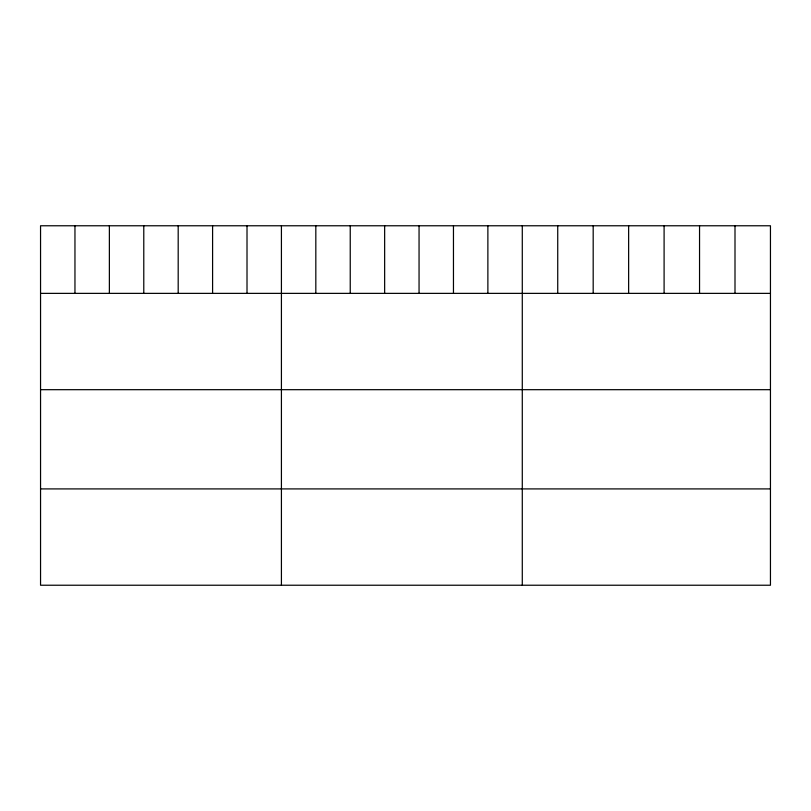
<?xml version="1.0" encoding="UTF-8"?>
<svg xmlns="http://www.w3.org/2000/svg" width="811" height="811" viewBox="0 0 811 811"><rect width="100%" height="100%" fill="white"/><g stroke="black" fill="none" stroke-linecap="round" stroke-linejoin="round"><path stroke-width="1.22" d="M770.45 293.369L770.45 585.228L40.55 585.228L40.55 225.772L770.45 225.772L770.45 293.369L40.55 293.369M40.55 389.685L770.45 389.685M40.55 488.911L770.45 488.911M734.999 225.772L734.999 293.369M699.548 225.772L699.548 293.369M664.097 225.772L664.097 293.369M628.637 225.772L628.637 293.369M593.186 225.772L593.186 293.369M557.735 225.772L557.735 293.369M522.284 225.772L522.284 585.228M487.877 225.772L487.877 293.369M453.461 225.772L453.461 293.369M419.054 225.772L419.054 293.369M384.647 225.772L384.647 293.369M350.24 225.772L350.24 293.369M315.824 225.772L315.824 293.369M281.417 225.772L281.417 585.228M247.01 225.772L247.01 293.369M212.594 225.772L212.594 293.369M178.187 225.772L178.187 293.369M143.78 225.772L143.78 293.369M109.373 225.772L109.373 293.369M74.957 225.772L74.957 293.369"/></g></svg>
